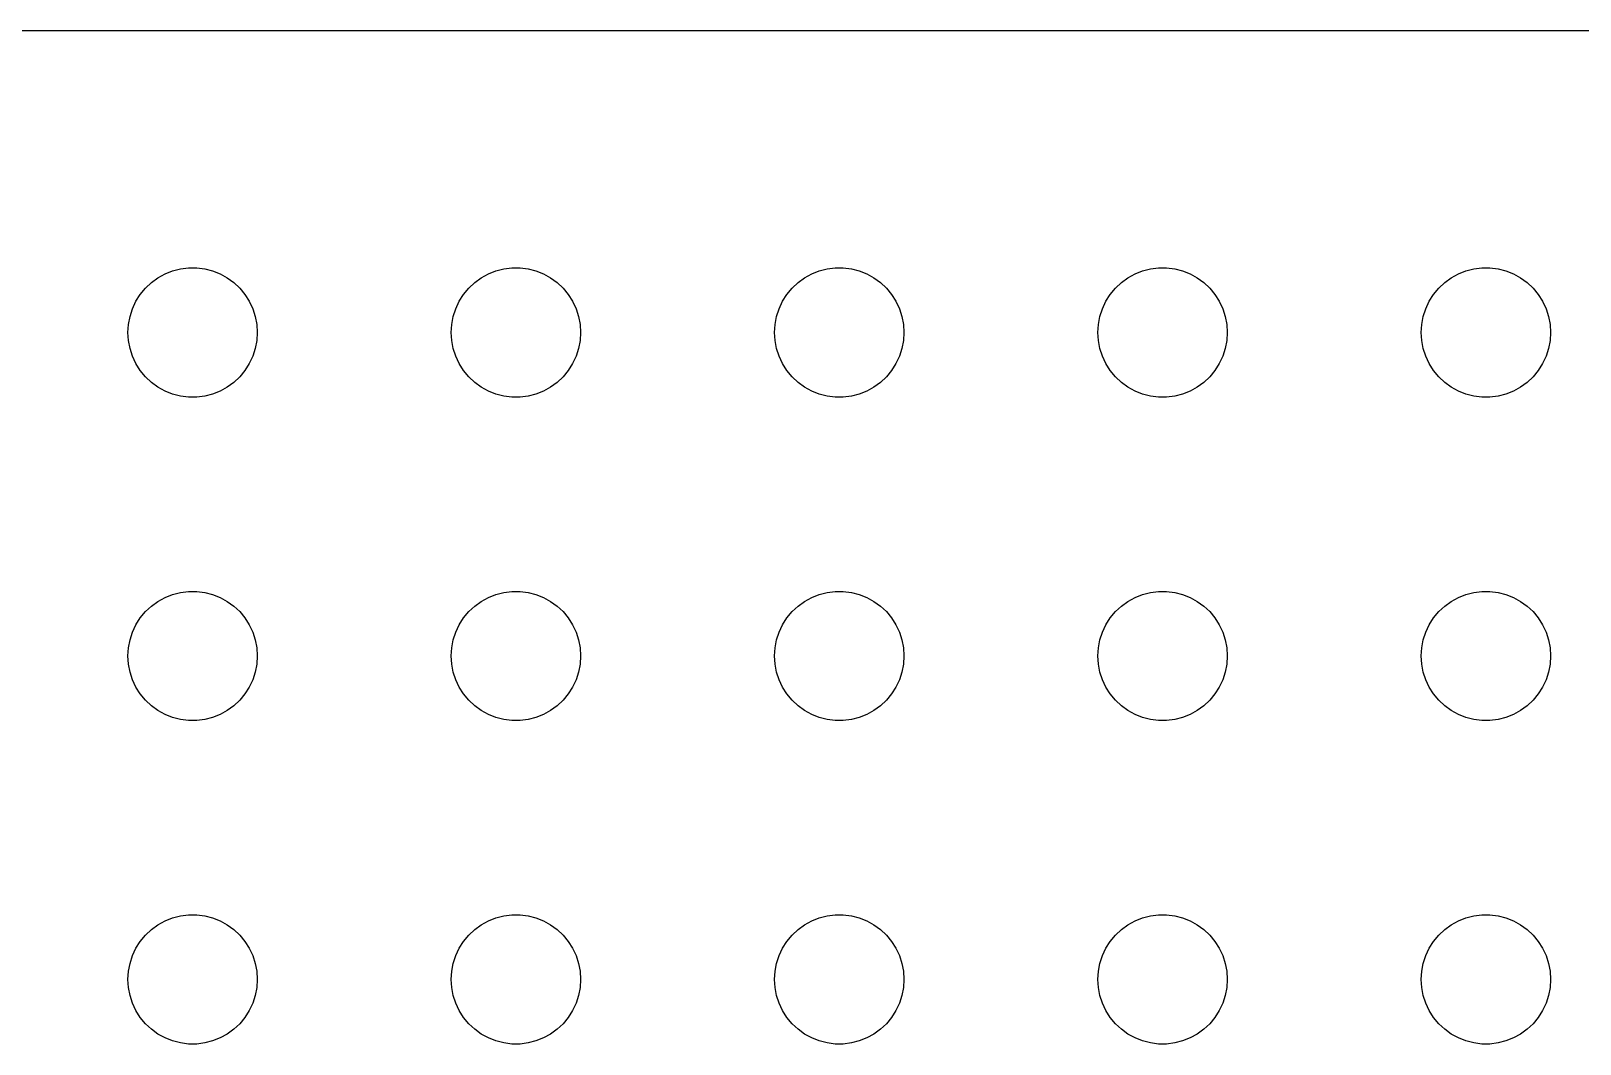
# Model space of a CAD drawing. Header units: metres. Extents: x -134 to 134, y 176 to 394.
# Drawn here: x -3.75 to 32.18, y 256.5 to 279.99 of the extents above; entities that cross this region are included whole.
import ezdxf

# ---------------------------------------------------------------- set-up
doc = ezdxf.new("R2010")
doc.units = ezdxf.units.M

msp = doc.modelspace()

# ---------------------------------------------------------------- linework, layer by layer
for p, q in [((129.814, 279.99), (-129.814, 279.99)), ((-0.95613, 274.156), (-0.80373, 274.266)), ((-0.80373, 274.266), (-0.63866, 274.357)), ((-0.63866, 274.357), (-0.46352, 274.427)), ((-0.46352, 274.427), (-0.28107, 274.473)), ((-0.28107, 274.473), (-0.09418, 274.497)), ((-0.09418, 274.497), (0.09418, 274.497)), ((0.09418, 274.497), (0.28107, 274.473)), ((0.28107, 274.473), (0.46352, 274.427)), ((0.46352, 274.427), (0.63866, 274.357)), ((0.63866, 274.357), (0.80373, 274.266)), ((0.80373, 274.266), (0.95613, 274.156)), ((6.54385, 274.156), (6.69626, 274.266)), ((6.69626, 274.266), (6.86133, 274.357)), ((6.86133, 274.357), (7.03647, 274.427)), ((7.03647, 274.427), (7.21892, 274.473)), ((7.21892, 274.473), (7.40581, 274.497)), ((7.40581, 274.497), (7.59418, 274.497)), ((7.59418, 274.497), (7.78107, 274.473)), ((7.78107, 274.473), (7.96352, 274.427)), ((7.96352, 274.427), (8.13866, 274.357)), ((8.13866, 274.357), (8.30373, 274.266)), ((8.30373, 274.266), (8.45613, 274.156)), ((14.0439, 274.156), (14.1963, 274.266)), ((14.1963, 274.266), (14.3613, 274.357)), ((14.3613, 274.357), (14.5365, 274.427)), ((14.5365, 274.427), (14.7189, 274.473)), ((14.7189, 274.473), (14.9058, 274.497)), ((14.9058, 274.497), (15.0942, 274.497)), ((15.0942, 274.497), (15.2811, 274.473)), ((15.2811, 274.473), (15.4635, 274.427)), ((15.4635, 274.427), (15.6387, 274.357)), ((15.6387, 274.357), (15.8037, 274.266)), ((15.8037, 274.266), (15.9561, 274.156)), ((21.5439, 274.156), (21.6963, 274.266)), ((21.6963, 274.266), (21.8613, 274.357)), ((21.8613, 274.357), (22.0365, 274.427)), ((22.0365, 274.427), (22.2189, 274.473)), ((22.2189, 274.473), (22.4058, 274.497)), ((22.4058, 274.497), (22.5942, 274.497)), ((22.5942, 274.497), (22.7811, 274.473)), ((22.7811, 274.473), (22.9635, 274.427)), ((22.9635, 274.427), (23.1387, 274.357)), ((23.1387, 274.357), (23.3037, 274.266)), ((23.3037, 274.266), (23.4561, 274.156)), ((29.0439, 274.156), (29.1963, 274.266)), ((29.1963, 274.266), (29.3613, 274.357)), ((29.3613, 274.357), (29.5365, 274.427)), ((29.5365, 274.427), (29.7189, 274.473)), ((29.7189, 274.473), (29.9058, 274.497)), ((29.9058, 274.497), (30.0942, 274.497)), ((30.0942, 274.497), (30.2811, 274.473)), ((30.2811, 274.473), (30.4635, 274.427)), ((30.4635, 274.427), (30.6387, 274.357)), ((30.6387, 274.357), (30.8037, 274.266)), ((30.8037, 274.266), (30.9561, 274.156)), ((-1.31445, 273.723), (-1.21352, 273.882)), ((-1.21352, 273.882), (-1.09344, 274.027)), ((-1.09344, 274.027), (-0.95613, 274.156)), ((0.95613, 274.156), (1.09344, 274.027)), ((1.09344, 274.027), (1.21352, 273.882)), ((1.21352, 273.882), (1.31445, 273.723)), ((6.18553, 273.723), (6.28647, 273.882)), ((6.28647, 273.882), (6.40654, 274.027)), ((6.40654, 274.027), (6.54385, 274.156)), ((8.45613, 274.156), (8.59344, 274.027)), ((8.59344, 274.027), (8.71352, 273.882)), ((8.71352, 273.882), (8.81445, 273.723)), ((13.6855, 273.723), (13.7865, 273.882)), ((13.7865, 273.882), (13.9065, 274.027)), ((13.9065, 274.027), (14.0439, 274.156)), ((15.9561, 274.156), (16.0934, 274.027)), ((16.0934, 274.027), (16.2135, 273.882)), ((16.2135, 273.882), (16.3145, 273.723)), ((21.1855, 273.723), (21.2865, 273.882)), ((21.2865, 273.882), (21.4065, 274.027)), ((21.4065, 274.027), (21.5439, 274.156)), ((23.4561, 274.156), (23.5934, 274.027)), ((23.5934, 274.027), (23.7135, 273.882)), ((23.7135, 273.882), (23.8145, 273.723)), ((28.6855, 273.723), (28.7865, 273.882)), ((28.7865, 273.882), (28.9065, 274.027)), ((28.9065, 274.027), (29.0439, 274.156)), ((30.9561, 274.156), (31.0934, 274.027)), ((31.0934, 274.027), (31.2135, 273.882)), ((31.2135, 273.882), (31.3145, 273.723)), ((-1.45287, 273.373), (-1.39465, 273.552)), ((-1.39465, 273.552), (-1.31445, 273.723)), ((1.31445, 273.723), (1.39465, 273.552)), ((1.39465, 273.552), (1.45287, 273.373)), ((6.04712, 273.373), (6.10533, 273.552)), ((6.10533, 273.552), (6.18553, 273.723)), ((8.81445, 273.723), (8.89465, 273.552)), ((8.89465, 273.552), (8.95287, 273.373)), ((13.5471, 273.373), (13.6053, 273.552)), ((13.6053, 273.552), (13.6855, 273.723)), ((16.3145, 273.723), (16.3947, 273.552)), ((16.3947, 273.552), (16.4529, 273.373)), ((21.0471, 273.373), (21.1053, 273.552)), ((21.1053, 273.552), (21.1855, 273.723)), ((23.8145, 273.723), (23.8947, 273.552)), ((23.8947, 273.552), (23.9529, 273.373)), ((28.5471, 273.373), (28.6053, 273.552)), ((28.6053, 273.552), (28.6855, 273.723)), ((31.3145, 273.723), (31.3947, 273.552)), ((31.3947, 273.552), (31.4529, 273.373)), ((-1.5, 273), (-1.48816, 273.188)), ((-1.48816, 273.188), (-1.45287, 273.373)), ((1.45287, 273.373), (1.48816, 273.188)), ((1.48816, 273.188), (1.5, 273)), ((6, 273), (6.01183, 273.188)), ((6.01183, 273.188), (6.04712, 273.373)), ((8.95287, 273.373), (8.98816, 273.188)), ((8.98816, 273.188), (9, 273)), ((13.5, 273), (13.5118, 273.188)), ((13.5118, 273.188), (13.5471, 273.373)), ((16.4529, 273.373), (16.4882, 273.188)), ((16.4882, 273.188), (16.5, 273)), ((21, 273), (21.0118, 273.188)), ((21.0118, 273.188), (21.0471, 273.373)), ((23.9529, 273.373), (23.9882, 273.188)), ((23.9882, 273.188), (24, 273)), ((28.5, 273), (28.5118, 273.188)), ((28.5118, 273.188), (28.5471, 273.373)), ((31.4529, 273.373), (31.4882, 273.188)), ((31.4882, 273.188), (31.5, 273)), ((-1.48816, 272.812), (-1.5, 273)), ((-1.45287, 272.627), (-1.48816, 272.812)), ((1.48816, 272.812), (1.45287, 272.627)), ((1.5, 273), (1.48816, 272.812)), ((6.01183, 272.812), (6, 273)), ((6.04712, 272.627), (6.01183, 272.812)), ((8.98816, 272.812), (8.95287, 272.627)), ((9, 273), (8.98816, 272.812)), ((13.5118, 272.812), (13.5, 273)), ((13.5471, 272.627), (13.5118, 272.812)), ((16.4882, 272.812), (16.4529, 272.627)), ((16.5, 273), (16.4882, 272.812)), ((21.0118, 272.812), (21, 273)), ((21.0471, 272.627), (21.0118, 272.812)), ((23.9882, 272.812), (23.9529, 272.627)), ((24, 273), (23.9882, 272.812)), ((28.5118, 272.812), (28.5, 273)), ((28.5471, 272.627), (28.5118, 272.812)), ((31.4882, 272.812), (31.4529, 272.627)), ((31.5, 273), (31.4882, 272.812)), ((-1.39465, 272.448), (-1.45287, 272.627)), ((-1.31445, 272.277), (-1.39465, 272.448)), ((1.39465, 272.448), (1.31445, 272.277)), ((1.45287, 272.627), (1.39465, 272.448)), ((6.10533, 272.448), (6.04712, 272.627)), ((6.18553, 272.277), (6.10533, 272.448)), ((8.89465, 272.448), (8.81445, 272.277)), ((8.95287, 272.627), (8.89465, 272.448)), ((13.6053, 272.448), (13.5471, 272.627)), ((13.6855, 272.277), (13.6053, 272.448)), ((16.3947, 272.448), (16.3145, 272.277)), ((16.4529, 272.627), (16.3947, 272.448)), ((21.1053, 272.448), (21.0471, 272.627)), ((21.1855, 272.277), (21.1053, 272.448)), ((23.8947, 272.448), (23.8145, 272.277)), ((23.9529, 272.627), (23.8947, 272.448)), ((28.6053, 272.448), (28.5471, 272.627)), ((28.6855, 272.277), (28.6053, 272.448)), ((31.3947, 272.448), (31.3145, 272.277)), ((31.4529, 272.627), (31.3947, 272.448)), ((-1.21352, 272.118), (-1.31445, 272.277)), ((-1.09344, 271.973), (-1.21352, 272.118)), ((1.21352, 272.118), (1.09344, 271.973)), ((1.31445, 272.277), (1.21352, 272.118)), ((6.28647, 272.118), (6.18553, 272.277)), ((6.40654, 271.973), (6.28647, 272.118)), ((8.71352, 272.118), (8.59344, 271.973)), ((8.81445, 272.277), (8.71352, 272.118)), ((13.7865, 272.118), (13.6855, 272.277)), ((13.9065, 271.973), (13.7865, 272.118)), ((16.2135, 272.118), (16.0934, 271.973)), ((16.3145, 272.277), (16.2135, 272.118)), ((21.2865, 272.118), (21.1855, 272.277)), ((21.4065, 271.973), (21.2865, 272.118)), ((23.7135, 272.118), (23.5934, 271.973)), ((23.8145, 272.277), (23.7135, 272.118)), ((28.7865, 272.118), (28.6855, 272.277)), ((28.9065, 271.973), (28.7865, 272.118)), ((31.2135, 272.118), (31.0934, 271.973)), ((31.3145, 272.277), (31.2135, 272.118)), ((-0.95613, 271.844), (-1.09344, 271.973)), ((-0.80373, 271.734), (-0.95613, 271.844)), ((-0.63866, 271.643), (-0.80373, 271.734)), ((0.80373, 271.734), (0.63866, 271.643)), ((0.95613, 271.844), (0.80373, 271.734)), ((1.09344, 271.973), (0.95613, 271.844)), ((6.54385, 271.844), (6.40654, 271.973)), ((6.69626, 271.734), (6.54385, 271.844)), ((6.86133, 271.643), (6.69626, 271.734)), ((8.30373, 271.734), (8.13866, 271.643)), ((8.45613, 271.844), (8.30373, 271.734)), ((8.59344, 271.973), (8.45613, 271.844)), ((14.0439, 271.844), (13.9065, 271.973)), ((14.1963, 271.734), (14.0439, 271.844)), ((14.3613, 271.643), (14.1963, 271.734)), ((15.8037, 271.734), (15.6387, 271.643)), ((15.9561, 271.844), (15.8037, 271.734)), ((16.0934, 271.973), (15.9561, 271.844)), ((21.5439, 271.844), (21.4065, 271.973)), ((21.6963, 271.734), (21.5439, 271.844)), ((21.8613, 271.643), (21.6963, 271.734)), ((23.3037, 271.734), (23.1387, 271.643)), ((23.4561, 271.844), (23.3037, 271.734)), ((23.5934, 271.973), (23.4561, 271.844)), ((29.0439, 271.844), (28.9065, 271.973)), ((29.1963, 271.734), (29.0439, 271.844)), ((29.3613, 271.643), (29.1963, 271.734)), ((30.8037, 271.734), (30.6387, 271.643)), ((30.9561, 271.844), (30.8037, 271.734)), ((31.0934, 271.973), (30.9561, 271.844)), ((-0.46352, 271.573), (-0.63866, 271.643)), ((-0.28107, 271.527), (-0.46352, 271.573)), ((-0.09418, 271.503), (-0.28107, 271.527)), ((0.09418, 271.503), (-0.09418, 271.503)), ((0.28107, 271.527), (0.09418, 271.503)), ((0.46352, 271.573), (0.28107, 271.527)), ((0.63866, 271.643), (0.46352, 271.573)), ((7.03647, 271.573), (6.86133, 271.643)), ((7.21892, 271.527), (7.03647, 271.573)), ((7.40581, 271.503), (7.21892, 271.527)), ((7.59418, 271.503), (7.40581, 271.503)), ((7.78107, 271.527), (7.59418, 271.503)), ((7.96352, 271.573), (7.78107, 271.527)), ((8.13866, 271.643), (7.96352, 271.573)), ((14.5365, 271.573), (14.3613, 271.643)), ((14.7189, 271.527), (14.5365, 271.573)), ((14.9058, 271.503), (14.7189, 271.527)), ((15.0942, 271.503), (14.9058, 271.503)), ((15.2811, 271.527), (15.0942, 271.503)), ((15.4635, 271.573), (15.2811, 271.527)), ((15.6387, 271.643), (15.4635, 271.573)), ((22.0365, 271.573), (21.8613, 271.643)), ((22.2189, 271.527), (22.0365, 271.573)), ((22.4058, 271.503), (22.2189, 271.527)), ((22.5942, 271.503), (22.4058, 271.503)), ((22.7811, 271.527), (22.5942, 271.503)), ((22.9635, 271.573), (22.7811, 271.527)), ((23.1387, 271.643), (22.9635, 271.573)), ((29.5365, 271.573), (29.3613, 271.643)), ((29.7189, 271.527), (29.5365, 271.573)), ((29.9058, 271.503), (29.7189, 271.527)), ((30.0942, 271.503), (29.9058, 271.503)), ((30.2811, 271.527), (30.0942, 271.503)), ((30.4635, 271.573), (30.2811, 271.527)), ((30.6387, 271.643), (30.4635, 271.573)), ((-0.28107, 266.973), (-0.09418, 266.997)), ((-0.09418, 266.997), (0.09418, 266.997)), ((0.09418, 266.997), (0.28107, 266.973)), ((7.21892, 266.973), (7.40581, 266.997)), ((7.40581, 266.997), (7.59418, 266.997)), ((7.59418, 266.997), (7.78107, 266.973)), ((14.7189, 266.973), (14.9058, 266.997)), ((14.9058, 266.997), (15.0942, 266.997)), ((15.0942, 266.997), (15.2811, 266.973)), ((22.2189, 266.973), (22.4058, 266.997)), ((22.4058, 266.997), (22.5942, 266.997)), ((22.5942, 266.997), (22.7811, 266.973)), ((29.7189, 266.973), (29.9058, 266.997)), ((29.9058, 266.997), (30.0942, 266.997)), ((30.0942, 266.997), (30.2811, 266.973)), ((-1.09344, 266.527), (-0.95613, 266.656)), ((-0.95613, 266.656), (-0.80373, 266.766)), ((-0.80373, 266.766), (-0.63866, 266.857)), ((-0.63866, 266.857), (-0.46352, 266.927)), ((-0.46352, 266.927), (-0.28107, 266.973)), ((0.28107, 266.973), (0.46352, 266.927)), ((0.46352, 266.927), (0.63866, 266.857)), ((0.63866, 266.857), (0.80373, 266.766)), ((0.80373, 266.766), (0.95613, 266.656)), ((0.95613, 266.656), (1.09344, 266.527)), ((6.40654, 266.527), (6.54385, 266.656)), ((6.54385, 266.656), (6.69626, 266.766)), ((6.69626, 266.766), (6.86133, 266.857)), ((6.86133, 266.857), (7.03647, 266.927)), ((7.03647, 266.927), (7.21892, 266.973)), ((7.78107, 266.973), (7.96352, 266.927)), ((7.96352, 266.927), (8.13866, 266.857)), ((8.13866, 266.857), (8.30373, 266.766)), ((8.30373, 266.766), (8.45613, 266.656)), ((8.45613, 266.656), (8.59344, 266.527)), ((13.9065, 266.527), (14.0439, 266.656)), ((14.0439, 266.656), (14.1963, 266.766)), ((14.1963, 266.766), (14.3613, 266.857)), ((14.3613, 266.857), (14.5365, 266.927)), ((14.5365, 266.927), (14.7189, 266.973)), ((15.2811, 266.973), (15.4635, 266.927)), ((15.4635, 266.927), (15.6387, 266.857)), ((15.6387, 266.857), (15.8037, 266.766)), ((15.8037, 266.766), (15.9561, 266.656)), ((15.9561, 266.656), (16.0934, 266.527)), ((21.4065, 266.527), (21.5439, 266.656)), ((21.5439, 266.656), (21.6963, 266.766)), ((21.6963, 266.766), (21.8613, 266.857)), ((21.8613, 266.857), (22.0365, 266.927)), ((22.0365, 266.927), (22.2189, 266.973)), ((22.7811, 266.973), (22.9635, 266.927)), ((22.9635, 266.927), (23.1387, 266.857)), ((23.1387, 266.857), (23.3037, 266.766)), ((23.3037, 266.766), (23.4561, 266.656)), ((23.4561, 266.656), (23.5934, 266.527)), ((28.9065, 266.527), (29.0439, 266.656)), ((29.0439, 266.656), (29.1963, 266.766)), ((29.1963, 266.766), (29.3613, 266.857)), ((29.3613, 266.857), (29.5365, 266.927)), ((29.5365, 266.927), (29.7189, 266.973)), ((30.2811, 266.973), (30.4635, 266.927)), ((30.4635, 266.927), (30.6387, 266.857)), ((30.6387, 266.857), (30.8037, 266.766)), ((30.8037, 266.766), (30.9561, 266.656)), ((30.9561, 266.656), (31.0934, 266.527)), ((-1.31445, 266.223), (-1.21352, 266.382)), ((-1.21352, 266.382), (-1.09344, 266.527)), ((1.09344, 266.527), (1.21352, 266.382)), ((1.21352, 266.382), (1.31445, 266.223)), ((6.18553, 266.223), (6.28647, 266.382)), ((6.28647, 266.382), (6.40654, 266.527)), ((8.59344, 266.527), (8.71352, 266.382)), ((8.71352, 266.382), (8.81445, 266.223)), ((13.6855, 266.223), (13.7865, 266.382)), ((13.7865, 266.382), (13.9065, 266.527)), ((16.0934, 266.527), (16.2135, 266.382)), ((16.2135, 266.382), (16.3145, 266.223)), ((21.1855, 266.223), (21.2865, 266.382)), ((21.2865, 266.382), (21.4065, 266.527)), ((23.5934, 266.527), (23.7135, 266.382)), ((23.7135, 266.382), (23.8145, 266.223)), ((28.6855, 266.223), (28.7865, 266.382)), ((28.7865, 266.382), (28.9065, 266.527)), ((31.0934, 266.527), (31.2135, 266.382)), ((31.2135, 266.382), (31.3145, 266.223)), ((-1.45287, 265.873), (-1.39465, 266.052)), ((-1.39465, 266.052), (-1.31445, 266.223)), ((1.31445, 266.223), (1.39465, 266.052)), ((1.39465, 266.052), (1.45287, 265.873)), ((6.04712, 265.873), (6.10533, 266.052)), ((6.10533, 266.052), (6.18553, 266.223)), ((8.81445, 266.223), (8.89465, 266.052)), ((8.89465, 266.052), (8.95287, 265.873)), ((13.5471, 265.873), (13.6053, 266.052)), ((13.6053, 266.052), (13.6855, 266.223)), ((16.3145, 266.223), (16.3947, 266.052)), ((16.3947, 266.052), (16.4529, 265.873)), ((21.0471, 265.873), (21.1053, 266.052)), ((21.1053, 266.052), (21.1855, 266.223)), ((23.8145, 266.223), (23.8947, 266.052)), ((23.8947, 266.052), (23.9529, 265.873)), ((28.5471, 265.873), (28.6053, 266.052)), ((28.6053, 266.052), (28.6855, 266.223)), ((31.3145, 266.223), (31.3947, 266.052)), ((31.3947, 266.052), (31.4529, 265.873)), ((-1.5, 265.5), (-1.48816, 265.688)), ((-1.48816, 265.688), (-1.45287, 265.873)), ((1.45287, 265.873), (1.48816, 265.688)), ((1.48816, 265.688), (1.5, 265.5)), ((6, 265.5), (6.01183, 265.688)), ((6.01183, 265.688), (6.04712, 265.873)), ((8.95287, 265.873), (8.98816, 265.688)), ((8.98816, 265.688), (9, 265.5)), ((13.5, 265.5), (13.5118, 265.688)), ((13.5118, 265.688), (13.5471, 265.873)), ((16.4529, 265.873), (16.4882, 265.688)), ((16.4882, 265.688), (16.5, 265.5)), ((21, 265.5), (21.0118, 265.688)), ((21.0118, 265.688), (21.0471, 265.873)), ((23.9529, 265.873), (23.9882, 265.688)), ((23.9882, 265.688), (24, 265.5)), ((28.5, 265.5), (28.5118, 265.688)), ((28.5118, 265.688), (28.5471, 265.873)), ((31.4529, 265.873), (31.4882, 265.688)), ((31.4882, 265.688), (31.5, 265.5)), ((-1.48816, 265.312), (-1.5, 265.5)), ((-1.45287, 265.127), (-1.48816, 265.312)), ((1.48816, 265.312), (1.45287, 265.127)), ((1.5, 265.5), (1.48816, 265.312)), ((6.01183, 265.312), (6, 265.5)), ((6.04712, 265.127), (6.01183, 265.312)), ((8.98816, 265.312), (8.95287, 265.127)), ((9, 265.5), (8.98816, 265.312)), ((13.5118, 265.312), (13.5, 265.5)), ((13.5471, 265.127), (13.5118, 265.312)), ((16.4882, 265.312), (16.4529, 265.127)), ((16.5, 265.5), (16.4882, 265.312)), ((21.0118, 265.312), (21, 265.5)), ((21.0471, 265.127), (21.0118, 265.312)), ((23.9882, 265.312), (23.9529, 265.127)), ((24, 265.5), (23.9882, 265.312)), ((28.5118, 265.312), (28.5, 265.5)), ((28.5471, 265.127), (28.5118, 265.312)), ((31.4882, 265.312), (31.4529, 265.127)), ((31.5, 265.5), (31.4882, 265.312)), ((-1.39465, 264.948), (-1.45287, 265.127)), ((-1.31445, 264.777), (-1.39465, 264.948)), ((1.39465, 264.948), (1.31445, 264.777)), ((1.45287, 265.127), (1.39465, 264.948)), ((6.10533, 264.948), (6.04712, 265.127)), ((6.18553, 264.777), (6.10533, 264.948)), ((8.89465, 264.948), (8.81445, 264.777)), ((8.95287, 265.127), (8.89465, 264.948)), ((13.6053, 264.948), (13.5471, 265.127)), ((13.6855, 264.777), (13.6053, 264.948)), ((16.3947, 264.948), (16.3145, 264.777)), ((16.4529, 265.127), (16.3947, 264.948)), ((21.1053, 264.948), (21.0471, 265.127)), ((21.1855, 264.777), (21.1053, 264.948)), ((23.8947, 264.948), (23.8145, 264.777)), ((23.9529, 265.127), (23.8947, 264.948)), ((28.6053, 264.948), (28.5471, 265.127)), ((28.6855, 264.777), (28.6053, 264.948)), ((31.3947, 264.948), (31.3145, 264.777)), ((31.4529, 265.127), (31.3947, 264.948)), ((-1.21352, 264.618), (-1.31445, 264.777)), ((-1.09344, 264.473), (-1.21352, 264.618)), ((-0.95613, 264.344), (-1.09344, 264.473)), ((1.09344, 264.473), (0.95613, 264.344)), ((1.21352, 264.618), (1.09344, 264.473)), ((1.31445, 264.777), (1.21352, 264.618)), ((6.28647, 264.618), (6.18553, 264.777)), ((6.40654, 264.473), (6.28647, 264.618)), ((6.54385, 264.344), (6.40654, 264.473)), ((8.59344, 264.473), (8.45613, 264.344)), ((8.71352, 264.618), (8.59344, 264.473)), ((8.81445, 264.777), (8.71352, 264.618)), ((13.7865, 264.618), (13.6855, 264.777)), ((13.9065, 264.473), (13.7865, 264.618)), ((14.0439, 264.344), (13.9065, 264.473)), ((16.0934, 264.473), (15.9561, 264.344)), ((16.2135, 264.618), (16.0934, 264.473)), ((16.3145, 264.777), (16.2135, 264.618)), ((21.2865, 264.618), (21.1855, 264.777)), ((21.4065, 264.473), (21.2865, 264.618)), ((21.5439, 264.344), (21.4065, 264.473)), ((23.5934, 264.473), (23.4561, 264.344)), ((23.7135, 264.618), (23.5934, 264.473)), ((23.8145, 264.777), (23.7135, 264.618)), ((28.7865, 264.618), (28.6855, 264.777)), ((28.9065, 264.473), (28.7865, 264.618)), ((29.0439, 264.344), (28.9065, 264.473)), ((31.0934, 264.473), (30.9561, 264.344)), ((31.2135, 264.618), (31.0934, 264.473)), ((31.3145, 264.777), (31.2135, 264.618)), ((-0.80373, 264.234), (-0.95613, 264.344)), ((-0.63866, 264.143), (-0.80373, 264.234)), ((-0.46352, 264.073), (-0.63866, 264.143)), ((0.63866, 264.143), (0.46352, 264.073)), ((0.80373, 264.234), (0.63866, 264.143)), ((0.95613, 264.344), (0.80373, 264.234)), ((6.69626, 264.234), (6.54385, 264.344)), ((6.86133, 264.143), (6.69626, 264.234)), ((7.03647, 264.073), (6.86133, 264.143)), ((8.13866, 264.143), (7.96352, 264.073)), ((8.30373, 264.234), (8.13866, 264.143)), ((8.45613, 264.344), (8.30373, 264.234)), ((14.1963, 264.234), (14.0439, 264.344)), ((14.3613, 264.143), (14.1963, 264.234)), ((14.5365, 264.073), (14.3613, 264.143)), ((15.6387, 264.143), (15.4635, 264.073)), ((15.8037, 264.234), (15.6387, 264.143)), ((15.9561, 264.344), (15.8037, 264.234)), ((21.6963, 264.234), (21.5439, 264.344)), ((21.8613, 264.143), (21.6963, 264.234)), ((22.0365, 264.073), (21.8613, 264.143)), ((23.1387, 264.143), (22.9635, 264.073)), ((23.3037, 264.234), (23.1387, 264.143)), ((23.4561, 264.344), (23.3037, 264.234)), ((29.1963, 264.234), (29.0439, 264.344)), ((29.3613, 264.143), (29.1963, 264.234)), ((29.5365, 264.073), (29.3613, 264.143)), ((30.6387, 264.143), (30.4635, 264.073)), ((30.8037, 264.234), (30.6387, 264.143)), ((30.9561, 264.344), (30.8037, 264.234)), ((-0.28107, 264.027), (-0.46352, 264.073)), ((-0.09418, 264.003), (-0.28107, 264.027)), ((0.09418, 264.003), (-0.09418, 264.003)), ((0.28107, 264.027), (0.09418, 264.003)), ((0.46352, 264.073), (0.28107, 264.027)), ((7.21892, 264.027), (7.03647, 264.073)), ((7.40581, 264.003), (7.21892, 264.027)), ((7.59418, 264.003), (7.40581, 264.003)), ((7.78107, 264.027), (7.59418, 264.003)), ((7.96352, 264.073), (7.78107, 264.027)), ((14.7189, 264.027), (14.5365, 264.073)), ((14.9058, 264.003), (14.7189, 264.027)), ((15.0942, 264.003), (14.9058, 264.003)), ((15.2811, 264.027), (15.0942, 264.003)), ((15.4635, 264.073), (15.2811, 264.027)), ((22.2189, 264.027), (22.0365, 264.073)), ((22.4058, 264.003), (22.2189, 264.027)), ((22.5942, 264.003), (22.4058, 264.003)), ((22.7811, 264.027), (22.5942, 264.003)), ((22.9635, 264.073), (22.7811, 264.027)), ((29.7189, 264.027), (29.5365, 264.073)), ((29.9058, 264.003), (29.7189, 264.027)), ((30.0942, 264.003), (29.9058, 264.003)), ((30.2811, 264.027), (30.0942, 264.003)), ((30.4635, 264.073), (30.2811, 264.027)), ((-0.46352, 259.427), (-0.28107, 259.473)), ((-0.28107, 259.473), (-0.09418, 259.497)), ((-0.09418, 259.497), (0.09418, 259.497)), ((0.09418, 259.497), (0.28107, 259.473)), ((0.28107, 259.473), (0.46352, 259.427)), ((7.03647, 259.427), (7.21892, 259.473)), ((7.21892, 259.473), (7.40581, 259.497)), ((7.40581, 259.497), (7.59418, 259.497)), ((7.59418, 259.497), (7.78107, 259.473)), ((7.78107, 259.473), (7.96352, 259.427)), ((14.5365, 259.427), (14.7189, 259.473)), ((14.7189, 259.473), (14.9058, 259.497)), ((14.9058, 259.497), (15.0942, 259.497)), ((15.0942, 259.497), (15.2811, 259.473)), ((15.2811, 259.473), (15.4635, 259.427)), ((22.0365, 259.427), (22.2189, 259.473)), ((22.2189, 259.473), (22.4058, 259.497)), ((22.4058, 259.497), (22.5942, 259.497)), ((22.5942, 259.497), (22.7811, 259.473)), ((22.7811, 259.473), (22.9635, 259.427)), ((29.5365, 259.427), (29.7189, 259.473)), ((29.7189, 259.473), (29.9058, 259.497)), ((29.9058, 259.497), (30.0942, 259.497)), ((30.0942, 259.497), (30.2811, 259.473)), ((30.2811, 259.473), (30.4635, 259.427)), ((-1.09344, 259.027), (-0.95613, 259.156)), ((-0.95613, 259.156), (-0.80373, 259.266)), ((-0.80373, 259.266), (-0.63866, 259.357)), ((-0.63866, 259.357), (-0.46352, 259.427)), ((0.46352, 259.427), (0.63866, 259.357)), ((0.63866, 259.357), (0.80373, 259.266)), ((0.80373, 259.266), (0.95613, 259.156)), ((0.95613, 259.156), (1.09344, 259.027)), ((6.40654, 259.027), (6.54385, 259.156)), ((6.54385, 259.156), (6.69626, 259.266)), ((6.69626, 259.266), (6.86133, 259.357)), ((6.86133, 259.357), (7.03647, 259.427)), ((7.96352, 259.427), (8.13866, 259.357)), ((8.13866, 259.357), (8.30373, 259.266)), ((8.30373, 259.266), (8.45613, 259.156)), ((8.45613, 259.156), (8.59344, 259.027)), ((13.9065, 259.027), (14.0439, 259.156)), ((14.0439, 259.156), (14.1963, 259.266)), ((14.1963, 259.266), (14.3613, 259.357)), ((14.3613, 259.357), (14.5365, 259.427)), ((15.4635, 259.427), (15.6387, 259.357)), ((15.6387, 259.357), (15.8037, 259.266)), ((15.8037, 259.266), (15.9561, 259.156)), ((15.9561, 259.156), (16.0934, 259.027)), ((21.4065, 259.027), (21.5439, 259.156)), ((21.5439, 259.156), (21.6963, 259.266)), ((21.6963, 259.266), (21.8613, 259.357)), ((21.8613, 259.357), (22.0365, 259.427)), ((22.9635, 259.427), (23.1387, 259.357)), ((23.1387, 259.357), (23.3037, 259.266)), ((23.3037, 259.266), (23.4561, 259.156)), ((23.4561, 259.156), (23.5934, 259.027)), ((28.9065, 259.027), (29.0439, 259.156)), ((29.0439, 259.156), (29.1963, 259.266)), ((29.1963, 259.266), (29.3613, 259.357)), ((29.3613, 259.357), (29.5365, 259.427)), ((30.4635, 259.427), (30.6387, 259.357)), ((30.6387, 259.357), (30.8037, 259.266)), ((30.8037, 259.266), (30.9561, 259.156)), ((30.9561, 259.156), (31.0934, 259.027)), ((-1.39465, 258.552), (-1.31445, 258.723)), ((-1.31445, 258.723), (-1.21352, 258.882)), ((-1.21352, 258.882), (-1.09344, 259.027)), ((1.09344, 259.027), (1.21352, 258.882)), ((1.21352, 258.882), (1.31445, 258.723)), ((1.31445, 258.723), (1.39465, 258.552)), ((6.10533, 258.552), (6.18553, 258.723)), ((6.18553, 258.723), (6.28647, 258.882)), ((6.28647, 258.882), (6.40654, 259.027)), ((8.59344, 259.027), (8.71352, 258.882)), ((8.71352, 258.882), (8.81445, 258.723)), ((8.81445, 258.723), (8.89465, 258.552)), ((13.6053, 258.552), (13.6855, 258.723)), ((13.6855, 258.723), (13.7865, 258.882)), ((13.7865, 258.882), (13.9065, 259.027)), ((16.0934, 259.027), (16.2135, 258.882)), ((16.2135, 258.882), (16.3145, 258.723)), ((16.3145, 258.723), (16.3947, 258.552)), ((21.1053, 258.552), (21.1855, 258.723)), ((21.1855, 258.723), (21.2865, 258.882)), ((21.2865, 258.882), (21.4065, 259.027)), ((23.5934, 259.027), (23.7135, 258.882)), ((23.7135, 258.882), (23.8145, 258.723)), ((23.8145, 258.723), (23.8947, 258.552)), ((28.6053, 258.552), (28.6855, 258.723)), ((28.6855, 258.723), (28.7865, 258.882)), ((28.7865, 258.882), (28.9065, 259.027)), ((31.0934, 259.027), (31.2135, 258.882)), ((31.2135, 258.882), (31.3145, 258.723)), ((31.3145, 258.723), (31.3947, 258.552)), ((-1.48816, 258.188), (-1.45287, 258.373)), ((-1.45287, 258.373), (-1.39465, 258.552)), ((1.39465, 258.552), (1.45287, 258.373)), ((1.45287, 258.373), (1.48816, 258.188)), ((6.01183, 258.188), (6.04712, 258.373)), ((6.04712, 258.373), (6.10533, 258.552)), ((8.89465, 258.552), (8.95287, 258.373)), ((8.95287, 258.373), (8.98816, 258.188)), ((13.5118, 258.188), (13.5471, 258.373)), ((13.5471, 258.373), (13.6053, 258.552)), ((16.3947, 258.552), (16.4529, 258.373)), ((16.4529, 258.373), (16.4882, 258.188)), ((21.0118, 258.188), (21.0471, 258.373)), ((21.0471, 258.373), (21.1053, 258.552)), ((23.8947, 258.552), (23.9529, 258.373)), ((23.9529, 258.373), (23.9882, 258.188)), ((28.5118, 258.188), (28.5471, 258.373)), ((28.5471, 258.373), (28.6053, 258.552)), ((31.3947, 258.552), (31.4529, 258.373)), ((31.4529, 258.373), (31.4882, 258.188)), ((-1.5, 258), (-1.48816, 258.188)), ((1.48816, 258.188), (1.5, 258)), ((6, 258), (6.01183, 258.188)), ((8.98816, 258.188), (9, 258)), ((13.5, 258), (13.5118, 258.188)), ((16.4882, 258.188), (16.5, 258)), ((21, 258), (21.0118, 258.188)), ((23.9882, 258.188), (24, 258)), ((28.5, 258), (28.5118, 258.188)), ((31.4882, 258.188), (31.5, 258)), ((-1.48816, 257.812), (-1.5, 258)), ((-1.45287, 257.627), (-1.48816, 257.812)), ((1.48816, 257.812), (1.45287, 257.627)), ((1.5, 258), (1.48816, 257.812)), ((6.01183, 257.812), (6, 258)), ((6.04712, 257.627), (6.01183, 257.812)), ((8.98816, 257.812), (8.95287, 257.627)), ((9, 258), (8.98816, 257.812)), ((13.5118, 257.812), (13.5, 258)), ((13.5471, 257.627), (13.5118, 257.812)), ((16.4882, 257.812), (16.4529, 257.627)), ((16.5, 258), (16.4882, 257.812)), ((21.0118, 257.812), (21, 258)), ((21.0471, 257.627), (21.0118, 257.812)), ((23.9882, 257.812), (23.9529, 257.627)), ((24, 258), (23.9882, 257.812)), ((28.5118, 257.812), (28.5, 258)), ((28.5471, 257.627), (28.5118, 257.812)), ((31.4882, 257.812), (31.4529, 257.627)), ((31.5, 258), (31.4882, 257.812)), ((-1.39465, 257.448), (-1.45287, 257.627)), ((-1.31445, 257.277), (-1.39465, 257.448)), ((1.39465, 257.448), (1.31445, 257.277)), ((1.45287, 257.627), (1.39465, 257.448)), ((6.10533, 257.448), (6.04712, 257.627)), ((6.18553, 257.277), (6.10533, 257.448)), ((8.89465, 257.448), (8.81445, 257.277)), ((8.95287, 257.627), (8.89465, 257.448)), ((13.6053, 257.448), (13.5471, 257.627)), ((13.6855, 257.277), (13.6053, 257.448)), ((16.3947, 257.448), (16.3145, 257.277)), ((16.4529, 257.627), (16.3947, 257.448)), ((21.1053, 257.448), (21.0471, 257.627)), ((21.1855, 257.277), (21.1053, 257.448)), ((23.8947, 257.448), (23.8145, 257.277)), ((23.9529, 257.627), (23.8947, 257.448)), ((28.6053, 257.448), (28.5471, 257.627)), ((28.6855, 257.277), (28.6053, 257.448)), ((31.3947, 257.448), (31.3145, 257.277)), ((31.4529, 257.627), (31.3947, 257.448)), ((-1.21352, 257.118), (-1.31445, 257.277)), ((-1.09344, 256.973), (-1.21352, 257.118)), ((-0.95613, 256.844), (-1.09344, 256.973)), ((1.09344, 256.973), (0.95613, 256.844)), ((1.21352, 257.118), (1.09344, 256.973)), ((1.31445, 257.277), (1.21352, 257.118)), ((6.28647, 257.118), (6.18553, 257.277)), ((6.40654, 256.973), (6.28647, 257.118)), ((6.54385, 256.844), (6.40654, 256.973)), ((8.59344, 256.973), (8.45613, 256.844)), ((8.71352, 257.118), (8.59344, 256.973)), ((8.81445, 257.277), (8.71352, 257.118)), ((13.7865, 257.118), (13.6855, 257.277)), ((13.9065, 256.973), (13.7865, 257.118)), ((14.0439, 256.844), (13.9065, 256.973)), ((16.0934, 256.973), (15.9561, 256.844)), ((16.2135, 257.118), (16.0934, 256.973)), ((16.3145, 257.277), (16.2135, 257.118)), ((21.2865, 257.118), (21.1855, 257.277)), ((21.4065, 256.973), (21.2865, 257.118)), ((21.5439, 256.844), (21.4065, 256.973)), ((23.5934, 256.973), (23.4561, 256.844)), ((23.7135, 257.118), (23.5934, 256.973)), ((23.8145, 257.277), (23.7135, 257.118)), ((28.7865, 257.118), (28.6855, 257.277)), ((28.9065, 256.973), (28.7865, 257.118)), ((29.0439, 256.844), (28.9065, 256.973)), ((31.0934, 256.973), (30.9561, 256.844)), ((31.2135, 257.118), (31.0934, 256.973)), ((31.3145, 257.277), (31.2135, 257.118)), ((-0.80373, 256.734), (-0.95613, 256.844)), ((-0.63866, 256.643), (-0.80373, 256.734)), ((-0.46352, 256.573), (-0.63866, 256.643)), ((-0.28107, 256.527), (-0.46352, 256.573)), ((0.46352, 256.573), (0.28107, 256.527)), ((0.63866, 256.643), (0.46352, 256.573)), ((0.80373, 256.734), (0.63866, 256.643)), ((0.95613, 256.844), (0.80373, 256.734)), ((6.69626, 256.734), (6.54385, 256.844)), ((6.86133, 256.643), (6.69626, 256.734)), ((7.03647, 256.573), (6.86133, 256.643)), ((7.21892, 256.527), (7.03647, 256.573)), ((7.96352, 256.573), (7.78107, 256.527)), ((8.13866, 256.643), (7.96352, 256.573)), ((8.30373, 256.734), (8.13866, 256.643)), ((8.45613, 256.844), (8.30373, 256.734)), ((14.1963, 256.734), (14.0439, 256.844)), ((14.3613, 256.643), (14.1963, 256.734)), ((14.5365, 256.573), (14.3613, 256.643)), ((14.7189, 256.527), (14.5365, 256.573)), ((15.4635, 256.573), (15.2811, 256.527)), ((15.6387, 256.643), (15.4635, 256.573)), ((15.8037, 256.734), (15.6387, 256.643)), ((15.9561, 256.844), (15.8037, 256.734)), ((21.6963, 256.734), (21.5439, 256.844)), ((21.8613, 256.643), (21.6963, 256.734)), ((22.0365, 256.573), (21.8613, 256.643)), ((22.2189, 256.527), (22.0365, 256.573)), ((22.9635, 256.573), (22.7811, 256.527)), ((23.1387, 256.643), (22.9635, 256.573)), ((23.3037, 256.734), (23.1387, 256.643)), ((23.4561, 256.844), (23.3037, 256.734)), ((29.1963, 256.734), (29.0439, 256.844)), ((29.3613, 256.643), (29.1963, 256.734)), ((29.5365, 256.573), (29.3613, 256.643)), ((29.7189, 256.527), (29.5365, 256.573)), ((30.4635, 256.573), (30.2811, 256.527)), ((30.6387, 256.643), (30.4635, 256.573)), ((30.8037, 256.734), (30.6387, 256.643)), ((30.9561, 256.844), (30.8037, 256.734)), ((-0.09418, 256.503), (-0.28107, 256.527)), ((0.09418, 256.503), (-0.09418, 256.503)), ((0.28107, 256.527), (0.09418, 256.503)), ((7.40581, 256.503), (7.21892, 256.527)), ((7.59418, 256.503), (7.40581, 256.503)), ((7.78107, 256.527), (7.59418, 256.503)), ((14.9058, 256.503), (14.7189, 256.527)), ((15.0942, 256.503), (14.9058, 256.503)), ((15.2811, 256.527), (15.0942, 256.503)), ((22.4058, 256.503), (22.2189, 256.527)), ((22.5942, 256.503), (22.4058, 256.503)), ((22.7811, 256.527), (22.5942, 256.503)), ((29.9058, 256.503), (29.7189, 256.527)), ((30.0942, 256.503), (29.9058, 256.503)), ((30.2811, 256.527), (30.0942, 256.503))]:
    msp.add_line(p, q)

doc.saveas('drawing.dxf')
